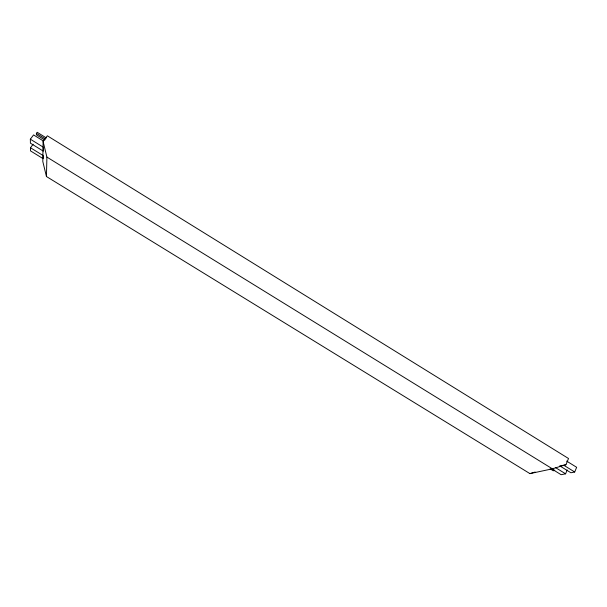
<?xml version="1.0" encoding="UTF-8"?>
<svg xmlns="http://www.w3.org/2000/svg" width="607" height="607" viewBox="0 0 607 607"><rect width="100%" height="100%" fill="white"/><g stroke="black" fill="none" stroke-linecap="round" stroke-linejoin="round"><path stroke-width="0.91" d="M43.097 141.469L42.816 161.561L46.443 176.523L529.934 473.619L552.378 468.824L565.936 464.704L568.531 458.513L47.338 135.801L43.097 141.469L46.906 157.084L46.443 176.523M560.17 466.13L570.899 472.762L574.7 472.003L576.65 467.299L566.642 461.1M551.437 468.733L561.126 474.704L565.587 473.817L567.204 469.955M30.479 147.751L43.234 155.62L43.188 158.715L30.525 150.908L30.479 147.751L33.112 144.254M30.35 139.185L43.355 147.22L43.302 151.135L30.411 143.184L30.35 139.185L33.575 134.921L43.492 141.059M44.797 140.035L36.412 134.845L36.405 133.35L37.202 132.296L46.382 137.971M529.934 473.619L535.169 472.034M559.517 466.093L565.936 464.704M563.895 465.326L574.7 472.003M555.716 467.724L565.587 473.817M46.906 157.084L552.378 468.824M552.446 468.983L554.798 470.433L553.227 470.759L550.101 468.832M36.405 133.35L45.586 139.033"/></g></svg>
